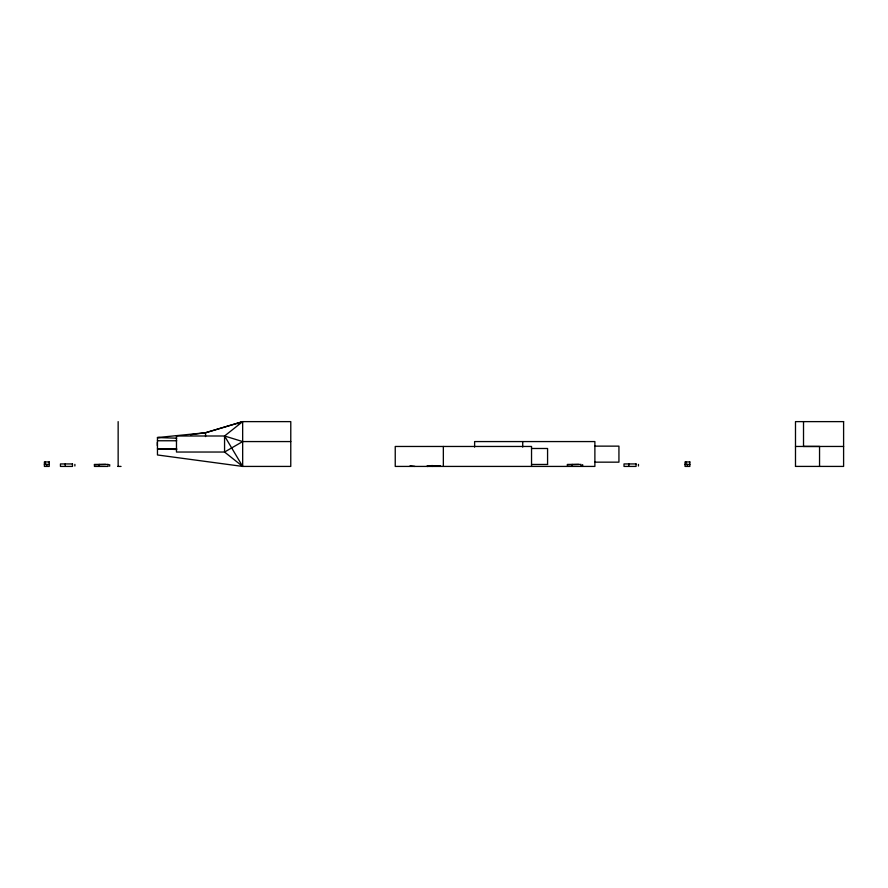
<?xml version="1.0" encoding="UTF-8"?>
<svg xmlns="http://www.w3.org/2000/svg" width="888" height="888" viewBox="0 0 888 888"><rect width="100%" height="100%" fill="white"/><g stroke="black" fill="none" stroke-linecap="round" stroke-linejoin="round"><path stroke-width="1.33" d="M242.679 441.569L224.564 452.036L224.564 435.997L242.679 421.622L290.787 421.622L290.764 466.422L242.657 466.422L157.465 454.967L157.454 437.551L205.55 432.734L242.657 421.656L242.679 466.422L224.564 452.036L176.479 452.036L176.479 435.997L224.564 435.997L242.679 441.569L290.787 441.569M237.707 423.776L242.657 421.656L205.55 432.734L190.432 434.754M434.543 465.834L427.25 466.422L435.775 465.789L432.068 466.422L432.068 465.456M427.25 466.1L429.659 465.778M440.581 465.789L427.25 465.934L429.659 465.701M843.6 421.622L795.493 421.622L795.493 466.411M160.195 437.551L157.454 437.551L176.69 438.184M157.465 440.759L176.712 440.759M594.882 446.131L618.936 446.142L618.936 462.16L594.882 462.16M795.493 446.464L843.6 446.453M531.535 448.484L547.574 448.496L547.574 464.468M176.712 448.784L157.465 448.784L176.701 449.495M44.4 464.424L49.206 464.424M531.535 464.468L547.574 464.457M685.037 464.424L689.843 464.424M94.439 464.746L105.672 464.424M567.421 464.746L578.643 464.424M117.838 466.422L121.046 466.422M795.493 466.411L843.6 466.422L843.6 421.578M803.518 446.431L819.546 446.453L819.546 466.411M410.078 465.767L414.94 466.422M224.564 435.997L242.679 466.422M803.518 421.578L803.518 446.464M687.445 466.422L687.445 464.424L685.836 464.424L685.836 461.938M638.45 464.391L638.45 465.989M628.837 463.936L628.837 466.422M582.65 464.624L582.65 466.222M581.052 466.422L581.052 464.424L567.421 464.424L567.421 466.422M572.227 464.424L572.227 466.422M531.535 466.422L531.535 446.464L395.238 446.464L395.238 466.422L594.882 466.422L594.882 441.569L474.614 441.569L474.614 447.097M522.721 441.569L522.721 447.097M443.345 446.464L443.345 466.422M205.55 432.734L205.55 436.585M157.331 442.368L157.331 445.576M118.148 421.622L118.148 466.422M109.679 464.624L109.679 466.222M99.256 464.424L99.256 466.422M74.881 464.391L74.881 465.989M65.257 463.936L65.257 466.422M46.809 466.422L46.809 464.424L45.199 464.424L45.199 461.938M49.206 461.938L44.4 461.938L44.4 466.422L49.206 466.422L49.206 461.938M689.843 461.938L685.037 461.938L685.037 466.422L689.843 466.422L689.843 461.938M72.472 463.936L60.451 463.936L60.451 466.422L72.472 466.422L72.472 463.936M636.052 463.936L624.02 463.936L624.02 466.422L636.052 466.422L636.052 463.936M108.07 464.424L94.439 464.424L94.439 466.422L108.07 466.422L108.07 464.424"/></g></svg>
